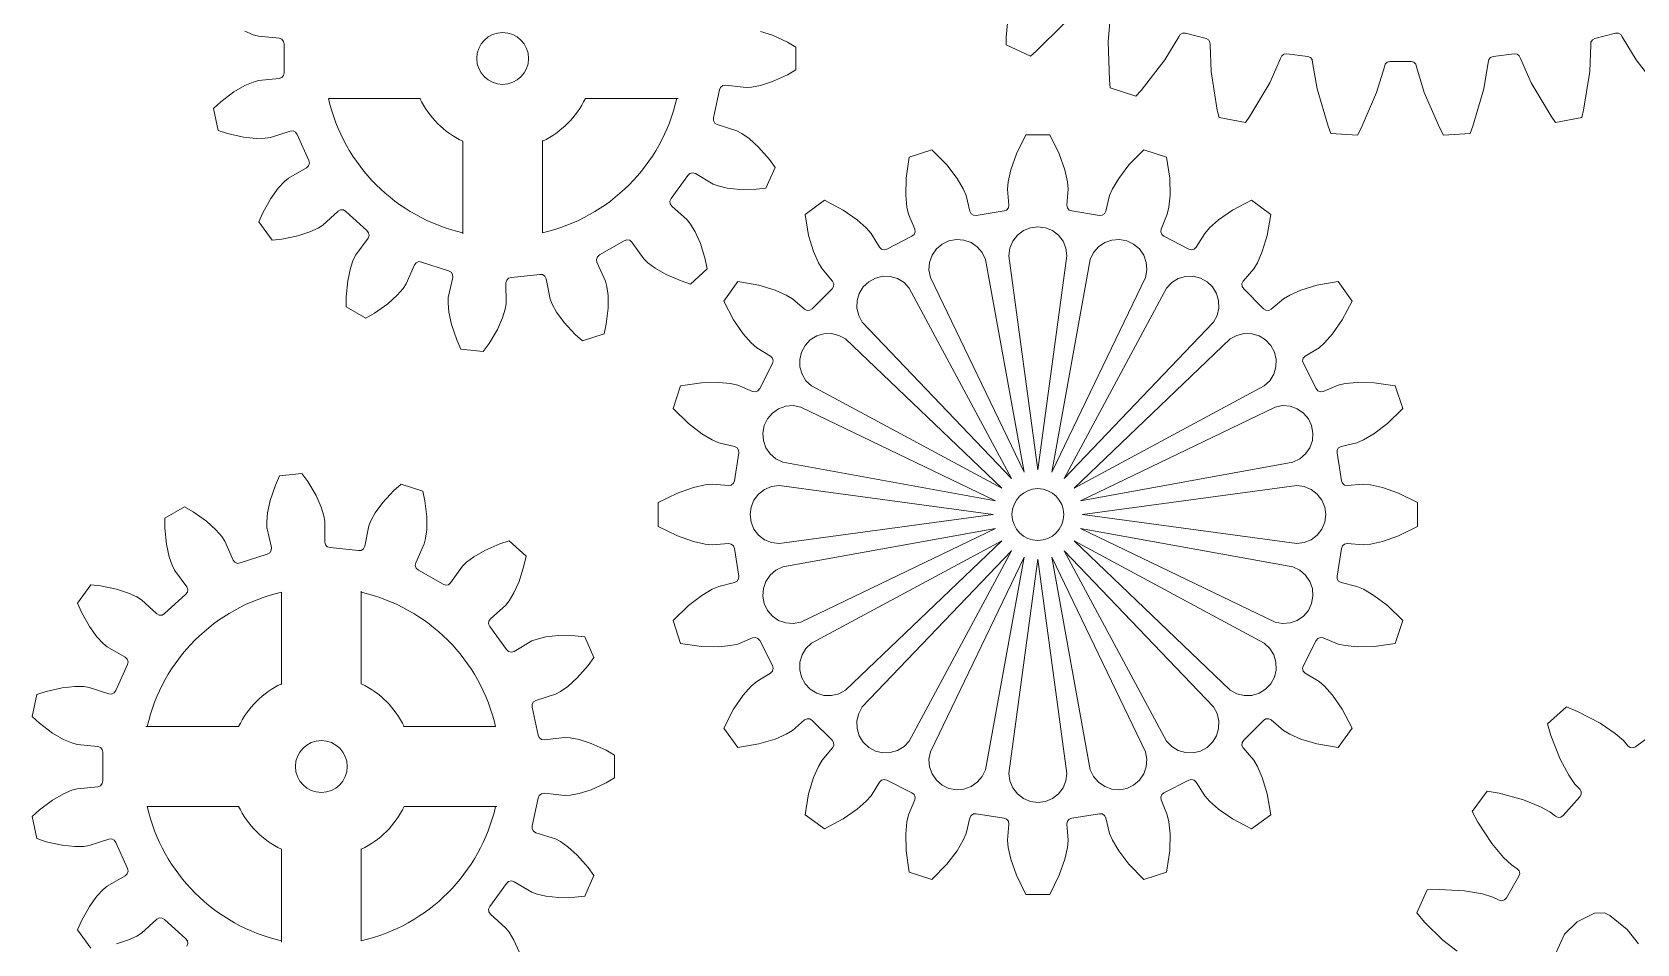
# Model space of a CAD drawing. Header units: millimetres. Extents: x -329 to 723, y 244 to 554.
# Drawn here: x 503.3 to 596.3, y 341.3 to 394.1 of the extents above; entities that cross this region are included whole.
import ezdxf

# ---------------------------------------------------------------- set-up
doc = ezdxf.new("R2010")
doc.units = ezdxf.units.MM

msp = doc.modelspace()

# ---------------------------------------------------------------- linework, layer by layer
at = {"color": 5, "lineweight": 0}
for p, q in [((559.974, 396.047), (559.77, 393.806)), ((565.802, 395.102), (565.67, 393.558)), ((515.67, 394.141), (516.154, 393.936)), ((546.231, 393.907), (545.53, 394.132)), ((561.507, 392.989), (563.104, 394.574)), ((516.154, 393.936), (516.458, 393.849)), ((516.458, 393.849), (517.652, 393.733)), ((517.652, 393.733), (517.805, 393.677)), ((517.805, 393.677), (517.909, 393.552)), ((517.909, 393.552), (517.937, 393.392)), ((517.937, 393.392), (517.937, 391.742)), ((547.09, 393.51), (546.231, 393.907)), ((547.587, 393.223), (547.09, 393.51)), ((547.587, 391.911), (547.587, 393.223)), ((559.77, 393.806), (559.76, 393.351)), ((559.76, 393.351), (561.163, 392.691)), ((565.67, 393.558), (565.748, 391.309)), ((568.959, 392.489), (569.759, 393.816)), ((569.759, 393.816), (569.841, 393.957)), ((569.841, 393.957), (569.983, 394.037)), ((569.983, 394.037), (570.145, 394.036)), ((570.145, 394.036), (571.338, 393.73)), ((571.338, 393.73), (571.481, 393.652)), ((571.481, 393.652), (571.566, 393.514)), ((571.566, 393.514), (571.57, 393.351)), ((571.57, 393.351), (571.632, 391.803)), ((593.567, 391.803), (593.629, 393.351)), ((593.629, 393.351), (593.633, 393.514)), ((593.633, 393.514), (593.718, 393.652)), ((593.718, 393.652), (593.861, 393.73)), ((593.861, 393.73), (595.054, 394.036)), ((595.054, 394.036), (595.217, 394.037)), ((595.217, 394.037), (595.358, 393.957)), ((595.358, 393.957), (595.44, 393.816)), ((595.44, 393.816), (596.24, 392.489)), ((561.163, 392.691), (561.507, 392.989)), ((567.574, 390.716), (568.959, 392.489)), ((575.03, 391.155), (575.657, 392.572)), ((575.657, 392.572), (575.721, 392.721)), ((575.721, 392.721), (575.851, 392.819)), ((575.851, 392.819), (576.013, 392.838)), ((576.013, 392.838), (577.234, 392.684)), ((577.234, 392.684), (577.386, 392.625)), ((577.386, 392.625), (577.488, 392.498)), ((577.488, 392.498), (577.512, 392.337)), ((577.512, 392.337), (577.768, 390.809)), ((581.665, 392.076), (581.709, 392.232)), ((581.709, 392.232), (581.826, 392.346)), ((581.826, 392.346), (581.984, 392.385)), ((581.984, 392.385), (583.215, 392.385)), ((583.215, 392.385), (583.373, 392.346)), ((583.373, 392.346), (583.49, 392.232)), ((583.49, 392.232), (583.535, 392.076)), ((587.432, 390.809), (587.687, 392.337)), ((587.687, 392.337), (587.712, 392.498)), ((587.712, 392.498), (587.814, 392.625)), ((587.814, 392.625), (587.965, 392.684)), ((587.965, 392.684), (589.187, 392.838)), ((589.187, 392.838), (589.348, 392.819)), ((589.348, 392.819), (589.478, 392.721)), ((589.478, 392.721), (589.542, 392.572)), ((589.542, 392.572), (590.17, 391.155)), ((596.24, 392.489), (597.626, 390.716)), ((517.652, 391.401), (516.458, 391.285)), ((517.805, 391.457), (517.652, 391.401)), ((517.909, 391.582), (517.805, 391.457)), ((517.937, 391.742), (517.909, 391.582)), ((546.231, 391.227), (547.09, 391.624)), ((547.09, 391.624), (547.587, 391.911)), ((565.748, 391.309), (565.795, 390.857)), ((571.632, 391.803), (571.992, 389.582)), ((581.22, 390.592), (581.665, 392.076)), ((583.535, 392.076), (583.98, 390.592)), ((593.207, 389.582), (593.567, 391.803)), ((515.032, 390.628), (514.274, 390.061)), ((515.67, 390.993), (515.032, 390.628)), ((516.154, 391.198), (515.67, 390.993)), ((516.458, 391.285), (516.154, 391.198)), ((542.814, 389.127), (543.158, 390.741)), ((543.158, 390.741), (543.218, 390.892)), ((543.218, 390.892), (543.346, 390.993)), ((543.346, 390.993), (543.507, 391.016)), ((543.507, 391.016), (544.699, 390.881)), ((544.699, 390.881), (545.014, 390.903)), ((545.014, 390.903), (545.53, 391.002)), ((545.53, 391.002), (546.231, 391.227)), ((565.795, 390.857), (567.27, 390.378)), ((567.27, 390.378), (567.574, 390.716)), ((573.878, 389.222), (575.03, 391.155)), ((577.768, 390.809), (578.403, 388.65)), ((580.319, 388.53), (581.22, 390.592)), ((583.98, 390.592), (584.881, 388.53)), ((586.796, 388.65), (587.432, 390.809)), ((590.17, 391.155), (591.322, 389.222)), ((514.274, 390.061), (513.847, 389.677)), ((513.847, 389.677), (514.12, 388.393)), ((571.992, 389.582), (572.095, 389.139)), ((593.104, 389.139), (593.207, 389.582)), ((542.808, 388.965), (542.814, 389.127)), ((542.884, 388.821), (542.808, 388.965)), ((543.022, 388.735), (542.884, 388.821)), ((544.166, 388.373), (543.022, 388.735)), ((572.095, 389.139), (573.619, 388.849)), ((573.619, 388.849), (573.878, 389.222)), ((578.403, 388.65), (578.561, 388.224)), ((580.109, 388.127), (580.319, 388.53)), ((584.881, 388.53), (585.091, 388.127)), ((586.638, 388.224), (586.796, 388.65)), ((591.322, 389.222), (591.581, 388.849)), ((591.581, 388.849), (593.104, 389.139)), ((514.12, 388.393), (514.666, 388.216)), ((514.666, 388.216), (515.589, 388.007)), ((515.589, 388.007), (516.321, 387.932)), ((516.321, 387.932), (516.846, 387.943)), ((516.846, 387.943), (517.159, 387.986)), ((517.159, 387.986), (518.297, 388.366)), ((518.297, 388.366), (518.459, 388.377)), ((518.459, 388.377), (518.605, 388.305)), ((518.605, 388.305), (518.696, 388.17)), ((518.696, 388.17), (519.367, 386.663)), ((544.445, 388.224), (544.166, 388.373)), ((544.876, 387.924), (544.445, 388.224)), ((545.424, 387.433), (544.876, 387.924)), ((560.905, 388.145), (560.36, 387.037)), ((562.294, 388.145), (560.905, 388.145)), ((562.84, 387.037), (562.294, 388.145)), ((578.561, 388.224), (580.109, 388.127)), ((585.091, 388.127), (586.638, 388.224)), ((519.367, 386.663), (519.407, 386.505)), ((546.048, 386.721), (545.424, 387.433)), ((546.385, 386.257), (546.048, 386.721)), ((554.144, 386.854), (553.968, 385.632)), ((555.466, 387.284), (554.144, 386.854)), ((556.326, 386.399), (555.466, 387.284)), ((560.36, 387.037), (560.035, 386.111)), ((563.164, 386.111), (562.84, 387.037)), ((567.734, 387.284), (566.873, 386.399)), ((569.055, 386.854), (567.734, 387.284)), ((569.232, 385.632), (569.055, 386.854)), ((519.246, 386.236), (518.202, 385.644)), ((519.362, 386.349), (519.246, 386.236)), ((519.407, 386.505), (519.362, 386.349)), ((540.359, 384.456), (541.329, 385.792)), ((541.329, 385.792), (541.446, 385.905)), ((541.446, 385.905), (541.604, 385.944)), ((541.604, 385.944), (541.76, 385.9)), ((541.76, 385.9), (542.795, 385.292)), ((545.852, 385.058), (546.385, 386.257)), ((556.921, 385.618), (556.326, 386.399)), ((560.035, 386.111), (559.885, 385.427)), ((563.314, 385.427), (563.164, 386.111)), ((566.873, 386.399), (566.278, 385.618)), ((517.601, 385.057), (517.166, 384.463)), ((517.96, 385.441), (517.601, 385.057)), ((518.202, 385.644), (517.96, 385.441)), ((542.795, 385.292), (543.091, 385.184)), ((543.091, 385.184), (543.603, 385.065)), ((543.603, 385.065), (544.335, 384.986)), ((544.335, 384.986), (545.281, 384.998)), ((545.281, 384.998), (545.852, 385.058)), ((553.968, 385.632), (553.945, 384.651)), ((557.276, 385.013), (556.921, 385.618)), ((557.444, 384.628), (557.276, 385.013)), ((559.885, 385.427), (559.844, 385.008)), ((559.844, 385.008), (559.92, 384.078)), ((563.279, 384.078), (563.355, 385.008)), ((563.355, 385.008), (563.314, 385.427)), ((565.924, 385.013), (565.756, 384.628)), ((566.278, 385.618), (565.924, 385.013)), ((569.254, 384.651), (569.232, 385.632)), ((517.166, 384.463), (516.704, 383.637)), ((540.288, 384.311), (540.359, 384.456)), ((540.299, 384.148), (540.288, 384.311)), ((540.389, 384.013), (540.299, 384.148)), ((541.287, 383.217), (540.389, 384.013)), ((549.237, 384.354), (548.113, 383.537)), ((550.329, 383.778), (549.237, 384.354)), ((553.945, 384.651), (554.014, 383.954)), ((554.014, 383.954), (554.105, 383.543)), ((557.659, 383.719), (557.444, 384.628)), ((559.893, 383.917), (559.789, 383.792)), ((559.92, 384.078), (559.893, 383.917)), ((563.307, 383.917), (563.279, 384.078)), ((563.41, 383.792), (563.307, 383.917)), ((565.756, 384.628), (565.54, 383.719)), ((569.095, 383.543), (569.185, 383.954)), ((569.185, 383.954), (569.254, 384.651)), ((573.962, 384.354), (572.87, 383.778)), ((575.087, 383.537), (573.962, 384.354)), ((516.704, 383.637), (516.471, 383.113)), ((516.471, 383.113), (517.242, 382.051)), ((520.184, 382.915), (521.07, 383.725)), ((521.07, 383.725), (521.213, 383.801)), ((521.213, 383.801), (521.376, 383.795)), ((521.376, 383.795), (521.513, 383.709)), ((521.513, 383.709), (522.74, 382.605)), ((541.481, 382.969), (541.287, 383.217)), ((541.753, 382.519), (541.481, 382.969)), ((548.113, 383.537), (548.323, 382.321)), ((551.136, 383.22), (550.329, 383.778)), ((551.66, 382.754), (551.136, 383.22)), ((554.105, 383.543), (554.464, 382.681)), ((557.734, 383.575), (557.659, 383.719)), ((557.872, 383.489), (557.734, 383.575)), ((558.034, 383.482), (557.872, 383.489)), ((559.637, 383.736), (558.034, 383.482)), ((559.789, 383.792), (559.637, 383.736)), ((563.563, 383.736), (563.41, 383.792)), ((565.165, 383.482), (563.563, 383.736)), ((565.328, 383.489), (565.165, 383.482)), ((565.465, 383.575), (565.328, 383.489)), ((565.54, 383.719), (565.465, 383.575)), ((568.735, 382.681), (569.095, 383.543)), ((572.063, 383.22), (571.539, 382.754)), ((572.87, 383.778), (572.063, 383.22)), ((574.877, 382.321), (575.087, 383.537)), ((517.242, 382.051), (517.813, 382.111)), ((517.813, 382.111), (518.741, 382.296)), ((518.741, 382.296), (519.44, 382.525)), ((519.44, 382.525), (519.916, 382.748)), ((519.916, 382.748), (520.184, 382.915)), ((522.803, 382.165), (522.09, 381.199)), ((522.74, 382.605), (522.84, 382.477)), ((522.863, 382.316), (522.803, 382.165)), ((522.84, 382.477), (522.863, 382.316)), ((536.217, 381.188), (537.646, 382.013)), ((537.646, 382.013), (537.798, 382.069)), ((537.798, 382.069), (537.959, 382.041)), ((537.959, 382.041), (538.083, 381.937)), ((542.055, 381.847), (541.753, 382.519)), ((548.323, 382.321), (548.605, 381.381)), ((551.939, 382.44), (551.66, 382.754)), ((552.425, 381.642), (551.939, 382.44)), ((554.301, 382.269), (552.855, 381.532)), ((554.428, 382.37), (554.301, 382.269)), ((554.488, 382.521), (554.428, 382.37)), ((554.464, 382.681), (554.488, 382.521)), ((568.711, 382.521), (568.735, 382.681)), ((568.771, 382.37), (568.711, 382.521)), ((568.899, 382.269), (568.771, 382.37)), ((570.345, 381.532), (568.899, 382.269)), ((571.261, 382.44), (570.775, 381.642)), ((571.539, 382.754), (571.261, 382.44)), ((574.595, 381.381), (574.877, 382.321)), ((522.09, 381.199), (521.952, 380.916)), ((536.036, 380.931), (536.092, 381.084)), ((536.092, 381.084), (536.217, 381.188)), ((538.083, 381.937), (538.781, 380.961)), ((542.335, 380.944), (542.055, 381.847)), ((548.605, 381.381), (548.885, 380.738)), ((552.541, 381.528), (552.425, 381.642)), ((552.698, 381.488), (552.541, 381.528)), ((552.855, 381.532), (552.698, 381.488)), ((570.501, 381.488), (570.345, 381.532)), ((570.659, 381.528), (570.501, 381.488)), ((570.775, 381.642), (570.659, 381.528)), ((574.314, 380.738), (574.595, 381.381)), ((521.779, 380.419), (521.624, 379.7)), ((521.952, 380.916), (521.779, 380.419)), ((525.01, 379.513), (525.49, 380.614)), ((525.49, 380.614), (525.59, 380.741)), ((525.59, 380.741), (525.741, 380.802)), ((525.741, 380.802), (525.902, 380.779)), ((525.902, 380.779), (527.471, 380.269)), ((527.471, 380.269), (527.615, 380.193)), ((527.615, 380.193), (527.702, 380.055)), ((536.064, 380.771), (536.036, 380.931)), ((536.56, 379.679), (536.064, 380.771)), ((538.781, 380.961), (539.008, 380.742)), ((539.008, 380.742), (539.427, 380.425)), ((539.427, 380.425), (540.064, 380.054)), ((541.479, 379.504), (542.454, 380.382)), ((542.454, 380.382), (542.335, 380.944)), ((548.885, 380.738), (549.099, 380.376)), ((549.099, 380.376), (549.707, 379.668)), ((573.492, 379.668), (574.101, 380.376)), ((574.101, 380.376), (574.314, 380.738)), ((521.624, 379.7), (521.538, 378.758)), ((524.49, 378.855), (524.834, 379.252)), ((524.834, 379.252), (525.01, 379.513)), ((527.708, 379.893), (527.449, 378.721)), ((527.702, 380.055), (527.708, 379.893)), ((530.793, 379.569), (530.833, 379.726)), ((530.803, 378.368), (530.793, 379.569)), ((530.833, 379.726), (530.946, 379.843)), ((530.946, 379.843), (531.103, 379.887)), ((531.103, 379.887), (532.744, 380.06)), ((532.744, 380.06), (532.906, 380.049)), ((532.906, 380.049), (533.041, 379.958)), ((533.041, 379.958), (533.113, 379.812)), ((533.113, 379.812), (533.353, 378.636)), ((536.637, 379.372), (536.56, 379.679)), ((536.702, 378.851), (536.637, 379.372)), ((540.064, 380.054), (540.933, 379.681)), ((540.933, 379.681), (541.479, 379.504)), ((544.219, 379.643), (543.402, 378.519)), ((545.435, 379.433), (544.219, 379.643)), ((546.375, 379.151), (545.435, 379.433)), ((549.679, 379.225), (548.531, 378.077)), ((549.769, 379.36), (549.679, 379.225)), ((549.707, 379.668), (549.779, 379.522)), ((549.779, 379.522), (549.769, 379.36)), ((573.42, 379.522), (573.492, 379.668)), ((573.431, 379.36), (573.42, 379.522)), ((573.521, 379.225), (573.431, 379.36)), ((574.668, 378.077), (573.521, 379.225)), ((577.764, 379.433), (576.824, 379.151)), ((578.981, 379.643), (577.764, 379.433)), ((579.798, 378.519), (578.981, 379.643)), ((521.538, 378.758), (521.538, 378.184)), ((523.171, 377.815), (523.944, 378.36)), ((523.944, 378.36), (524.49, 378.855)), ((527.449, 378.721), (527.438, 378.406)), ((527.438, 378.406), (527.483, 377.882)), ((530.748, 378.058), (530.803, 378.368)), ((533.353, 378.636), (533.471, 378.344)), ((533.471, 378.344), (533.725, 377.884)), ((536.704, 378.115), (536.702, 378.851)), ((543.402, 378.519), (543.978, 377.427)), ((547.017, 378.87), (546.375, 379.151)), ((547.38, 378.657), (547.017, 378.87)), ((548.088, 378.049), (547.38, 378.657)), ((575.82, 378.657), (575.111, 378.049)), ((576.182, 378.87), (575.82, 378.657)), ((576.824, 379.151), (576.182, 378.87)), ((579.222, 377.427), (579.798, 378.519)), ((521.538, 378.184), (522.674, 377.528)), ((522.674, 377.528), (523.171, 377.815)), ((527.483, 377.882), (527.634, 377.162)), ((530.298, 376.882), (530.595, 377.555)), ((530.595, 377.555), (530.748, 378.058)), ((533.725, 377.884), (534.156, 377.287)), ((536.592, 377.175), (536.704, 378.115)), ((543.978, 377.427), (544.536, 376.62)), ((548.234, 377.977), (548.088, 378.049)), ((548.396, 377.987), (548.234, 377.977)), ((548.531, 378.077), (548.396, 377.987)), ((574.803, 377.987), (574.668, 378.077)), ((574.966, 377.977), (574.803, 377.987)), ((575.111, 378.049), (574.966, 377.977)), ((578.663, 376.62), (579.222, 377.427)), ((527.634, 377.162), (527.938, 376.266)), ((529.814, 376.069), (530.298, 376.882)), ((534.156, 377.287), (534.799, 376.592)), ((534.799, 376.592), (535.225, 376.208)), ((535.225, 376.208), (536.473, 376.614)), ((536.473, 376.614), (536.592, 377.175)), ((544.536, 376.62), (545.002, 376.096)), ((578.198, 376.096), (578.663, 376.62)), ((527.938, 376.266), (528.171, 375.741)), ((528.171, 375.741), (529.477, 375.604)), ((529.477, 375.604), (529.814, 376.069)), ((545.002, 376.096), (545.316, 375.817)), ((545.316, 375.817), (546.114, 375.331)), ((577.086, 375.331), (577.883, 375.817)), ((577.883, 375.817), (578.198, 376.096)), ((546.224, 374.901), (545.487, 373.455)), ((546.114, 375.331), (546.227, 375.215)), ((546.268, 375.058), (546.224, 374.901)), ((546.227, 375.215), (546.268, 375.058)), ((576.932, 375.058), (576.972, 375.215)), ((576.976, 374.901), (576.932, 375.058)), ((576.972, 375.215), (577.086, 375.331)), ((577.712, 373.455), (576.976, 374.901)), ((542.124, 373.788), (540.902, 373.612)), ((543.105, 373.811), (542.124, 373.788)), ((543.802, 373.742), (543.105, 373.811)), ((544.213, 373.651), (543.802, 373.742)), ((545.074, 373.292), (544.213, 373.651)), ((578.987, 373.651), (578.125, 373.292)), ((579.397, 373.742), (578.987, 373.651)), ((580.095, 373.811), (579.397, 373.742)), ((581.076, 373.788), (580.095, 373.811)), ((582.298, 373.612), (581.076, 373.788)), ((540.902, 373.612), (540.472, 372.29)), ((545.235, 373.268), (545.074, 373.292)), ((545.386, 373.328), (545.235, 373.268)), ((545.487, 373.455), (545.386, 373.328)), ((577.813, 373.328), (577.712, 373.455)), ((577.964, 373.268), (577.813, 373.328)), ((578.125, 373.292), (577.964, 373.268)), ((582.727, 372.29), (582.298, 373.612)), ((540.472, 372.29), (541.357, 371.43)), ((581.842, 371.43), (582.727, 372.29)), ((541.357, 371.43), (542.138, 370.835)), ((581.062, 370.835), (581.842, 371.43)), ((542.138, 370.835), (542.742, 370.48)), ((542.742, 370.48), (543.128, 370.312)), ((543.128, 370.312), (544.036, 370.097)), ((544.036, 370.097), (544.18, 370.021)), ((544.18, 370.021), (544.267, 369.884)), ((578.932, 369.884), (579.019, 370.021)), ((579.019, 370.021), (579.163, 370.097)), ((579.163, 370.097), (580.072, 370.312)), ((580.072, 370.312), (580.457, 370.48)), ((580.457, 370.48), (581.062, 370.835)), ((544.274, 369.722), (544.02, 368.119)), ((544.267, 369.884), (544.274, 369.722)), ((578.925, 369.722), (578.932, 369.884)), ((579.179, 368.119), (578.925, 369.722)), ((517.671, 368.393), (517.438, 367.868)), ((518.977, 368.53), (517.671, 368.393)), ((519.314, 368.066), (518.977, 368.53)), ((519.798, 367.253), (519.314, 368.066)), ((544.02, 368.119), (543.964, 367.967)), ((579.236, 367.967), (579.179, 368.119)), ((517.438, 367.868), (517.134, 366.973)), ((520.095, 366.579), (519.798, 367.253)), ((524.299, 367.542), (523.656, 366.847)), ((524.725, 367.926), (524.299, 367.542)), ((525.973, 367.52), (524.725, 367.926)), ((526.092, 366.959), (525.973, 367.52)), ((540.719, 367.396), (539.611, 366.851)), ((541.645, 367.721), (540.719, 367.396)), ((542.329, 367.871), (541.645, 367.721)), ((542.748, 367.911), (542.329, 367.871)), ((543.678, 367.836), (542.748, 367.911)), ((543.838, 367.863), (543.678, 367.836)), ((543.964, 367.967), (543.838, 367.863)), ((579.361, 367.863), (579.236, 367.967)), ((579.521, 367.836), (579.361, 367.863)), ((580.452, 367.911), (579.521, 367.836)), ((580.87, 367.871), (580.452, 367.911)), ((581.555, 367.721), (580.87, 367.871)), ((582.481, 367.396), (581.555, 367.721)), ((583.589, 366.851), (582.481, 367.396)), ((512.174, 366.607), (511.038, 365.95)), ((512.671, 366.32), (512.174, 366.607)), ((513.444, 365.774), (512.671, 366.32)), ((516.983, 366.252), (516.938, 365.729)), ((517.134, 366.973), (516.983, 366.252)), ((520.248, 366.076), (520.095, 366.579)), ((523.225, 366.25), (522.971, 365.79)), ((523.656, 366.847), (523.225, 366.25)), ((526.204, 366.019), (526.092, 366.959)), ((539.611, 366.851), (539.611, 365.461)), ((583.589, 365.461), (583.589, 366.851)), ((511.038, 365.95), (511.038, 365.377)), ((511.038, 365.377), (511.124, 364.434)), ((513.99, 365.28), (513.444, 365.774)), ((514.334, 364.882), (513.99, 365.28)), ((516.938, 365.729), (516.949, 365.413)), ((516.949, 365.413), (517.208, 364.241)), ((520.303, 365.766), (520.248, 366.076)), ((520.293, 364.566), (520.303, 365.766)), ((522.853, 365.498), (522.613, 364.322)), ((522.971, 365.79), (522.853, 365.498)), ((526.137, 364.762), (526.202, 365.283)), ((526.202, 365.283), (526.204, 366.019)), ((539.611, 365.461), (540.719, 364.916)), ((582.481, 364.916), (583.589, 365.461)), ((511.124, 364.434), (511.279, 363.715)), ((514.51, 364.621), (514.334, 364.882)), ((514.99, 363.521), (514.51, 364.621)), ((520.333, 364.408), (520.293, 364.566)), ((520.446, 364.291), (520.333, 364.408)), ((525.564, 363.363), (526.06, 364.456)), ((526.06, 364.456), (526.137, 364.762)), ((530.433, 364.453), (529.564, 364.08)), ((530.979, 364.63), (530.433, 364.453)), ((531.954, 363.752), (530.979, 364.63)), ((540.719, 364.916), (541.645, 364.592)), ((541.645, 364.592), (542.329, 364.441)), ((542.329, 364.441), (542.748, 364.401)), ((542.748, 364.401), (543.678, 364.477)), ((543.678, 364.477), (543.838, 364.449)), ((543.838, 364.449), (543.964, 364.346)), ((543.964, 364.346), (544.02, 364.193)), ((579.179, 364.193), (579.236, 364.346)), ((579.236, 364.346), (579.361, 364.449)), ((579.361, 364.449), (579.521, 364.477)), ((579.521, 364.477), (580.452, 364.401)), ((580.452, 364.401), (580.87, 364.441)), ((580.87, 364.441), (581.555, 364.592)), ((581.555, 364.592), (582.481, 364.916)), ((511.279, 363.715), (511.452, 363.218)), ((515.09, 363.393), (514.99, 363.521)), ((516.971, 363.865), (515.402, 363.355)), ((517.115, 363.941), (516.971, 363.865)), ((517.202, 364.079), (517.115, 363.941)), ((517.208, 364.241), (517.202, 364.079)), ((520.603, 364.247), (520.446, 364.291)), ((522.244, 364.075), (520.603, 364.247)), ((522.406, 364.085), (522.244, 364.075)), ((522.541, 364.176), (522.406, 364.085)), ((522.613, 364.322), (522.541, 364.176)), ((528.927, 363.71), (528.508, 363.392)), ((529.564, 364.08), (528.927, 363.71)), ((531.835, 363.191), (531.954, 363.752)), ((544.02, 364.193), (544.274, 362.591)), ((578.925, 362.591), (579.179, 364.193)), ((511.452, 363.218), (511.59, 362.935)), ((511.59, 362.935), (512.303, 361.969)), ((515.241, 363.332), (515.09, 363.393)), ((515.402, 363.355), (515.241, 363.332)), ((525.536, 363.203), (525.564, 363.363)), ((525.592, 363.05), (525.536, 363.203)), ((525.717, 362.946), (525.592, 363.05)), ((527.146, 362.121), (525.717, 362.946)), ((528.281, 363.174), (527.583, 362.197)), ((528.508, 363.392), (528.281, 363.174)), ((531.555, 362.287), (531.835, 363.191)), ((544.274, 362.591), (544.267, 362.428)), ((578.932, 362.428), (578.925, 362.591)), ((506.742, 362.083), (505.971, 361.021)), ((507.313, 362.023), (506.742, 362.083)), ((508.241, 361.839), (507.313, 362.023)), ((508.94, 361.609), (508.241, 361.839)), ((509.416, 361.386), (508.94, 361.609)), ((512.34, 361.658), (512.24, 361.53)), ((512.303, 361.969), (512.363, 361.818)), ((512.363, 361.818), (512.34, 361.658)), ((527.298, 362.065), (527.146, 362.121)), ((527.459, 362.093), (527.298, 362.065)), ((527.583, 362.197), (527.459, 362.093)), ((530.981, 361.166), (531.253, 361.616)), ((531.253, 361.616), (531.555, 362.287)), ((542.742, 361.832), (542.138, 361.478)), ((543.128, 362), (542.742, 361.832)), ((544.036, 362.215), (543.128, 362)), ((544.18, 362.291), (544.036, 362.215)), ((544.267, 362.428), (544.18, 362.291)), ((579.019, 362.291), (578.932, 362.428)), ((579.163, 362.215), (579.019, 362.291)), ((580.072, 362), (579.163, 362.215)), ((580.457, 361.832), (580.072, 362)), ((581.062, 361.478), (580.457, 361.832)), ((505.971, 361.021), (506.204, 360.497)), ((509.684, 361.219), (509.416, 361.386)), ((510.57, 360.409), (509.684, 361.219)), ((512.24, 361.53), (511.013, 360.425)), ((529.889, 360.121), (530.787, 360.917)), ((530.787, 360.917), (530.981, 361.166)), ((541.357, 360.883), (540.472, 360.022)), ((542.138, 361.478), (541.357, 360.883)), ((581.842, 360.883), (581.062, 361.478)), ((582.727, 360.022), (581.842, 360.883)), ((506.204, 360.497), (506.666, 359.671)), ((510.713, 360.333), (510.57, 360.409)), ((510.876, 360.339), (510.713, 360.333)), ((511.013, 360.425), (510.876, 360.339)), ((529.788, 359.824), (529.799, 359.986)), ((529.859, 359.678), (529.788, 359.824)), ((529.799, 359.986), (529.889, 360.121)), ((540.472, 360.022), (540.902, 358.7)), ((582.298, 358.7), (582.727, 360.022)), ((506.666, 359.671), (507.101, 359.077)), ((507.101, 359.077), (507.46, 358.693)), ((529.859, 359.678), (530.829, 358.343)), ((532.295, 358.842), (531.26, 358.234)), ((532.591, 358.95), (532.295, 358.842)), ((533.103, 359.069), (532.591, 358.95)), ((533.835, 359.149), (533.103, 359.069)), ((534.781, 359.136), (533.835, 359.149)), ((535.352, 359.076), (534.781, 359.136)), ((535.885, 357.877), (535.352, 359.076)), ((544.213, 358.661), (545.074, 359.021)), ((545.074, 359.021), (545.235, 359.044)), ((545.235, 359.044), (545.386, 358.984)), ((545.386, 358.984), (545.487, 358.857)), ((545.487, 358.857), (546.224, 357.411)), ((576.976, 357.411), (577.712, 358.857)), ((577.712, 358.857), (577.813, 358.984)), ((577.813, 358.984), (577.964, 359.044)), ((577.964, 359.044), (578.125, 359.021)), ((578.125, 359.021), (578.987, 358.661)), ((507.46, 358.693), (507.702, 358.491)), ((507.702, 358.491), (508.746, 357.899)), ((508.746, 357.899), (508.862, 357.785)), ((530.946, 358.23), (530.829, 358.343)), ((531.104, 358.19), (530.946, 358.23)), ((531.26, 358.234), (531.104, 358.19)), ((535.548, 357.413), (535.885, 357.877)), ((540.902, 358.7), (542.124, 358.524)), ((542.124, 358.524), (543.105, 358.502)), ((543.105, 358.502), (543.802, 358.57)), ((543.802, 358.57), (544.213, 358.661)), ((578.987, 358.661), (579.397, 358.57)), ((579.397, 358.57), (580.095, 358.502)), ((580.095, 358.502), (581.076, 358.524)), ((581.076, 358.524), (582.298, 358.7)), ((508.867, 357.471), (508.196, 355.964)), ((508.862, 357.785), (508.907, 357.629)), ((508.907, 357.629), (508.867, 357.471)), ((534.924, 356.701), (535.548, 357.413)), ((546.114, 356.981), (545.316, 356.495)), ((546.227, 357.097), (546.114, 356.981)), ((546.224, 357.411), (546.268, 357.255)), ((546.268, 357.255), (546.227, 357.097)), ((576.932, 357.255), (576.976, 357.411)), ((576.972, 357.097), (576.932, 357.255)), ((577.086, 356.981), (576.972, 357.097)), ((577.883, 356.495), (577.086, 356.981)), ((505.089, 356.127), (504.166, 355.918)), ((505.821, 356.202), (505.089, 356.127)), ((506.346, 356.192), (505.821, 356.202)), ((506.659, 356.148), (506.346, 356.192)), ((507.797, 355.768), (506.659, 356.148)), ((533.945, 355.91), (534.376, 356.21)), ((534.376, 356.21), (534.924, 356.701)), ((545.002, 356.216), (544.536, 355.692)), ((545.316, 356.495), (545.002, 356.216)), ((578.198, 356.216), (577.883, 356.495)), ((578.663, 355.692), (578.198, 356.216)), ((503.62, 355.741), (503.347, 354.457)), ((504.166, 355.918), (503.62, 355.741)), ((507.959, 355.757), (507.797, 355.768)), ((508.105, 355.829), (507.959, 355.757)), ((508.196, 355.964), (508.105, 355.829)), ((532.308, 355.169), (532.384, 355.313)), ((532.314, 355.007), (532.308, 355.169)), ((532.384, 355.313), (532.522, 355.4)), ((532.522, 355.4), (533.666, 355.762)), ((533.666, 355.762), (533.945, 355.91)), ((544.536, 355.692), (543.978, 354.886)), ((579.222, 354.886), (578.663, 355.692)), ((503.347, 354.457), (503.774, 354.073)), ((532.314, 355.007), (532.658, 353.393)), ((543.978, 354.886), (543.402, 353.793)), ((547.38, 353.655), (548.088, 354.263)), ((548.088, 354.263), (548.234, 354.336)), ((548.234, 354.336), (548.396, 354.325)), ((548.396, 354.325), (548.531, 354.235)), ((548.531, 354.235), (549.679, 353.088)), ((573.521, 353.088), (574.668, 354.235)), ((574.668, 354.235), (574.803, 354.325)), ((574.803, 354.325), (574.966, 354.336)), ((574.966, 354.336), (575.111, 354.263)), ((575.111, 354.263), (575.82, 353.655)), ((579.798, 353.793), (579.222, 354.886)), ((592.212, 355.017), (591.116, 354.031)), ((592.859, 354.75), (592.212, 355.017)), ((594.168, 354.078), (592.859, 354.75)), ((503.774, 354.073), (504.532, 353.507)), ((504.532, 353.507), (505.17, 353.141)), ((532.718, 353.242), (532.658, 353.393)), ((532.846, 353.142), (532.718, 353.242)), ((534.199, 353.253), (533.007, 353.119)), ((534.514, 353.231), (534.199, 353.253)), ((535.03, 353.132), (534.514, 353.231)), ((543.402, 353.793), (544.219, 352.669)), ((546.375, 353.161), (547.017, 353.442)), ((547.017, 353.442), (547.38, 353.655)), ((575.82, 353.655), (576.182, 353.442)), ((576.182, 353.442), (576.824, 353.161)), ((578.981, 352.669), (579.798, 353.793)), ((591.116, 354.031), (591.314, 353.359)), ((591.314, 353.359), (591.846, 351.987)), ((595.039, 353.488), (594.168, 354.078)), ((595.515, 353.074), (595.039, 353.488)), ((597.386, 353.567), (596.217, 352.717)), ((505.17, 353.141), (505.654, 352.936)), ((505.654, 352.936), (505.958, 352.849)), ((505.958, 352.849), (507.152, 352.733)), ((507.152, 352.733), (507.305, 352.677)), ((507.305, 352.677), (507.409, 352.552)), ((507.409, 352.552), (507.437, 352.392)), ((507.437, 352.392), (507.437, 350.742)), ((533.007, 353.119), (532.846, 353.142)), ((535.731, 352.907), (535.03, 353.132)), ((536.59, 352.51), (535.731, 352.907)), ((537.087, 352.223), (536.59, 352.51)), ((544.219, 352.669), (545.435, 352.879)), ((545.435, 352.879), (546.375, 353.161)), ((549.707, 352.645), (549.099, 351.936)), ((549.679, 353.088), (549.769, 352.952)), ((549.779, 352.79), (549.707, 352.645)), ((549.769, 352.952), (549.779, 352.79)), ((573.42, 352.79), (573.431, 352.952)), ((573.492, 352.645), (573.42, 352.79)), ((573.431, 352.952), (573.521, 353.088)), ((574.101, 351.936), (573.492, 352.645)), ((576.824, 353.161), (577.764, 352.879)), ((577.764, 352.879), (578.981, 352.669)), ((595.776, 352.77), (595.515, 353.074)), ((595.906, 352.673), (595.776, 352.77)), ((596.067, 352.653), (595.906, 352.673)), ((596.217, 352.717), (596.067, 352.653)), ((537.087, 350.911), (537.087, 352.223)), ((548.885, 351.574), (548.605, 350.932)), ((549.099, 351.936), (548.885, 351.574)), ((574.314, 351.574), (574.101, 351.936)), ((574.595, 350.932), (574.314, 351.574)), ((591.846, 351.987), (592.342, 351.06)), ((507.305, 350.457), (507.152, 350.401)), ((507.409, 350.582), (507.305, 350.457)), ((507.437, 350.742), (507.409, 350.582)), ((535.731, 350.227), (536.59, 350.624)), ((536.59, 350.624), (537.087, 350.911)), ((548.605, 350.932), (548.323, 349.992)), ((551.939, 349.873), (552.425, 350.67)), ((552.425, 350.67), (552.541, 350.784)), ((552.541, 350.784), (552.698, 350.824)), ((552.698, 350.824), (552.855, 350.78)), ((552.855, 350.78), (554.301, 350.044)), ((568.899, 350.044), (570.345, 350.78)), ((570.345, 350.78), (570.501, 350.824)), ((570.501, 350.824), (570.659, 350.784)), ((570.659, 350.784), (570.775, 350.67)), ((570.775, 350.67), (571.261, 349.873)), ((574.877, 349.992), (574.595, 350.932)), ((592.342, 351.06), (592.703, 350.543)), ((592.703, 350.543), (592.978, 350.252)), ((504.532, 349.628), (503.774, 349.061)), ((505.17, 349.993), (504.532, 349.628)), ((505.654, 350.198), (505.17, 349.993)), ((505.958, 350.285), (505.654, 350.198)), ((507.152, 350.401), (505.958, 350.285)), ((532.314, 348.127), (532.658, 349.741)), ((532.658, 349.741), (532.718, 349.892)), ((532.718, 349.892), (532.846, 349.993)), ((532.846, 349.993), (533.007, 350.016)), ((533.007, 350.016), (534.199, 349.881)), ((534.199, 349.881), (534.514, 349.903)), ((534.514, 349.903), (535.03, 350.002)), ((535.03, 350.002), (535.731, 350.227)), ((548.323, 349.992), (548.113, 348.775)), ((551.136, 349.092), (551.66, 349.558)), ((551.66, 349.558), (551.939, 349.873)), ((554.464, 349.631), (554.105, 348.769)), ((554.301, 350.044), (554.428, 349.943)), ((554.428, 349.943), (554.488, 349.792)), ((554.488, 349.792), (554.464, 349.631)), ((568.711, 349.792), (568.771, 349.943)), ((568.735, 349.631), (568.711, 349.792)), ((569.095, 348.769), (568.735, 349.631)), ((568.771, 349.943), (568.899, 350.044)), ((571.261, 349.873), (571.539, 349.558)), ((571.539, 349.558), (572.063, 349.092)), ((575.087, 348.775), (574.877, 349.992)), ((587.622, 350.15), (586.755, 348.957)), ((588.311, 350.024), (587.622, 350.15)), ((589.731, 349.638), (588.311, 350.024)), ((590.705, 349.242), (589.731, 349.638)), ((592.985, 349.807), (592.018, 348.733)), ((592.978, 350.252), (593.062, 350.112)), ((593.064, 349.949), (592.985, 349.807)), ((593.062, 350.112), (593.064, 349.949)), ((503.774, 349.061), (503.347, 348.677)), ((503.347, 348.677), (503.62, 347.393)), ((548.113, 348.775), (549.237, 347.958)), ((550.329, 348.534), (551.136, 349.092)), ((554.105, 348.769), (554.014, 348.359)), ((557.444, 347.684), (557.659, 348.593)), ((557.659, 348.593), (557.734, 348.737)), ((557.734, 348.737), (557.872, 348.824)), ((557.872, 348.824), (558.034, 348.83)), ((558.034, 348.83), (559.637, 348.577)), ((559.637, 348.577), (559.789, 348.52)), ((563.41, 348.52), (563.563, 348.577)), ((563.563, 348.577), (565.165, 348.83)), ((565.165, 348.83), (565.328, 348.824)), ((565.328, 348.824), (565.465, 348.737)), ((565.465, 348.737), (565.54, 348.593)), ((565.54, 348.593), (565.756, 347.684)), ((569.185, 348.359), (569.095, 348.769)), ((572.063, 349.092), (572.87, 348.534)), ((573.962, 347.958), (575.087, 348.775)), ((586.755, 348.957), (587.089, 348.342)), ((591.257, 348.937), (590.705, 349.242)), ((591.575, 348.693), (591.257, 348.937)), ((591.723, 348.625), (591.575, 348.693)), ((591.885, 348.639), (591.723, 348.625)), ((592.018, 348.733), (591.885, 348.639)), ((532.308, 347.965), (532.314, 348.127)), ((532.384, 347.821), (532.308, 347.965)), ((532.522, 347.735), (532.384, 347.821)), ((533.666, 347.373), (532.522, 347.735)), ((549.237, 347.958), (550.329, 348.534)), ((554.014, 348.359), (553.945, 347.661)), ((553.945, 347.661), (553.968, 346.68)), ((557.276, 347.299), (557.444, 347.684)), ((559.789, 348.52), (559.893, 348.395)), ((559.92, 348.235), (559.844, 347.304)), ((559.893, 348.395), (559.92, 348.235)), ((563.279, 348.235), (563.307, 348.395)), ((563.355, 347.304), (563.279, 348.235)), ((563.307, 348.395), (563.41, 348.52)), ((565.756, 347.684), (565.924, 347.299)), ((569.254, 347.661), (569.185, 348.359)), ((569.232, 346.68), (569.254, 347.661)), ((572.87, 348.534), (573.962, 347.958)), ((587.089, 348.342), (587.894, 347.11)), ((503.62, 347.393), (504.166, 347.216)), ((504.166, 347.216), (505.089, 347.007)), ((505.089, 347.007), (505.821, 346.932)), ((505.821, 346.932), (506.346, 346.943)), ((506.346, 346.943), (506.659, 346.986)), ((506.659, 346.986), (507.797, 347.366)), ((507.797, 347.366), (507.959, 347.377)), ((507.959, 347.377), (508.105, 347.305)), ((508.105, 347.305), (508.196, 347.17)), ((508.196, 347.17), (508.867, 345.663)), ((533.945, 347.224), (533.666, 347.373)), ((534.376, 346.924), (533.945, 347.224)), ((534.924, 346.433), (534.376, 346.924)), ((556.326, 345.914), (556.921, 346.694)), ((556.921, 346.694), (557.276, 347.299)), ((559.844, 347.304), (559.885, 346.886)), ((559.885, 346.886), (560.035, 346.201)), ((563.164, 346.201), (563.314, 346.886)), ((563.314, 346.886), (563.355, 347.304)), ((565.924, 347.299), (566.278, 346.694)), ((566.278, 346.694), (566.873, 345.914)), ((587.894, 347.11), (588.572, 346.306)), ((535.548, 345.721), (534.924, 346.433)), ((553.968, 346.68), (554.144, 345.458)), ((555.466, 345.029), (556.326, 345.914)), ((560.035, 346.201), (560.36, 345.275)), ((562.84, 345.275), (563.164, 346.201)), ((566.873, 345.914), (567.734, 345.029)), ((569.055, 345.458), (569.232, 346.68)), ((588.572, 346.306), (589.033, 345.876)), ((589.033, 345.876), (589.363, 345.648)), ((508.746, 345.236), (507.702, 344.644)), ((508.862, 345.349), (508.746, 345.236)), ((508.907, 345.505), (508.862, 345.349)), ((508.867, 345.663), (508.907, 345.505)), ((530.829, 344.792), (530.946, 344.905)), ((530.946, 344.905), (531.104, 344.944)), ((531.104, 344.944), (531.26, 344.9)), ((531.26, 344.9), (532.295, 344.292)), ((535.352, 344.058), (535.885, 345.257)), ((535.885, 345.257), (535.548, 345.721)), ((554.144, 345.458), (555.466, 345.029)), ((560.36, 345.275), (560.905, 344.167)), ((562.294, 344.167), (562.84, 345.275)), ((567.734, 345.029), (569.055, 345.458)), ((589.462, 345.215), (588.739, 343.963)), ((589.363, 345.648), (589.473, 345.529)), ((589.51, 345.37), (589.462, 345.215)), ((589.473, 345.529), (589.51, 345.37)), ((507.101, 344.057), (506.666, 343.463)), ((507.46, 344.441), (507.101, 344.057)), ((507.702, 344.644), (507.46, 344.441)), ((529.859, 343.456), (530.829, 344.792)), ((532.295, 344.292), (532.591, 344.184)), ((532.591, 344.184), (533.103, 344.065)), ((533.103, 344.065), (533.835, 343.986)), ((533.835, 343.986), (534.781, 343.998)), ((534.781, 343.998), (535.352, 344.058)), ((560.905, 344.167), (562.294, 344.167)), ((584.145, 344.435), (583.545, 343.088)), ((584.845, 344.455), (584.145, 344.435)), ((586.314, 344.373), (584.845, 344.455)), ((587.349, 344.188), (586.314, 344.373)), ((587.952, 344.004), (587.349, 344.188)), ((588.314, 343.832), (587.952, 344.004)), ((588.739, 343.963), (588.628, 343.844)), ((506.666, 343.463), (506.204, 342.637)), ((529.788, 343.311), (529.859, 343.456)), ((529.799, 343.148), (529.788, 343.311)), ((529.889, 343.013), (529.799, 343.148)), ((530.787, 342.217), (529.889, 343.013)), ((583.545, 343.088), (583.999, 342.555)), ((588.473, 343.796), (588.314, 343.832)), ((588.628, 343.844), (588.473, 343.796)), ((506.204, 342.637), (505.971, 342.113)), ((505.971, 342.113), (506.742, 341.051)), ((509.684, 341.915), (510.57, 342.725)), ((510.57, 342.725), (510.713, 342.801)), ((510.713, 342.801), (510.876, 342.795)), ((510.876, 342.795), (511.013, 342.709)), ((511.013, 342.709), (512.24, 341.605)), ((530.981, 341.969), (530.787, 342.217)), ((583.999, 342.555), (585.043, 341.518)), ((508.241, 341.296), (508.94, 341.525)), ((508.94, 341.525), (509.416, 341.748)), ((509.416, 341.748), (509.684, 341.915)), ((512.24, 341.605), (512.34, 341.477)), ((512.363, 341.316), (512.303, 341.165)), ((512.34, 341.477), (512.363, 341.316)), ((531.253, 341.519), (530.981, 341.969)), ((531.555, 340.847), (531.253, 341.519)), ((585.043, 341.518), (585.873, 340.873))]:
    msp.add_line(p, q, dxfattribs=at)
at = {"color": 1, "lineweight": 0}
for p, q in [((520.51, 390.254), (525.842, 390.254)), ((540.763, 390.254), (535.394, 390.254)), ((528.287, 387.773), (528.287, 382.403)), ((532.913, 387.81), (532.913, 382.478)), ((556.053, 381.82), (556.449, 382.009)), ((556.449, 382.009), (556.88, 382.089)), ((556.88, 382.089), (557.317, 382.054)), ((557.317, 382.054), (557.73, 381.908)), ((560.145, 381.985), (560.412, 382.333)), ((560.412, 382.333), (560.76, 382.6)), ((560.76, 382.6), (561.165, 382.767)), ((561.165, 382.767), (561.6, 382.825)), ((561.6, 382.825), (562.034, 382.767)), ((562.034, 382.767), (562.439, 382.6)), ((562.439, 382.6), (562.787, 382.333)), ((562.787, 382.333), (563.054, 381.985)), ((565.469, 381.908), (565.882, 382.054)), ((565.882, 382.054), (566.319, 382.089)), ((566.319, 382.089), (566.751, 382.009)), ((566.751, 382.009), (567.146, 381.82)), ((555.325, 380.761), (555.471, 381.174)), ((555.471, 381.174), (555.72, 381.535)), ((555.72, 381.535), (556.053, 381.82)), ((557.73, 381.908), (558.092, 381.66)), ((558.092, 381.66), (558.376, 381.326)), ((558.376, 381.326), (558.565, 380.931)), ((559.92, 381.145), (559.977, 381.58)), ((559.92, 381.145), (561.6, 368.745)), ((559.977, 381.58), (560.145, 381.985)), ((561.6, 368.745), (563.279, 381.145)), ((563.054, 381.985), (563.222, 381.58)), ((563.222, 381.58), (563.279, 381.145)), ((564.634, 380.931), (564.823, 381.326)), ((564.823, 381.326), (565.108, 381.66)), ((565.108, 381.66), (565.469, 381.908)), ((567.146, 381.82), (567.48, 381.535)), ((567.48, 381.535), (567.728, 381.174)), ((567.728, 381.174), (567.874, 380.761)), ((555.291, 380.324), (555.325, 380.761)), ((555.371, 379.893), (555.291, 380.324)), ((560.8, 368.618), (558.565, 380.931)), ((564.634, 380.931), (562.4, 368.618)), ((567.909, 380.324), (567.829, 379.893)), ((567.874, 380.761), (567.909, 380.324)), ((551.255, 378.966), (551.484, 379.339)), ((551.484, 379.339), (551.802, 379.641)), ((551.802, 379.641), (552.187, 379.851)), ((552.187, 379.851), (552.614, 379.953)), ((552.614, 379.953), (553.052, 379.941)), ((553.052, 379.941), (553.473, 379.817)), ((553.473, 379.817), (553.846, 379.588)), ((553.846, 379.588), (554.148, 379.27)), ((560.078, 368.251), (554.148, 379.27)), ((555.371, 379.893), (560.8, 368.618)), ((562.4, 368.618), (567.829, 379.893)), ((569.051, 379.27), (563.122, 368.251)), ((569.051, 379.27), (569.353, 379.588)), ((569.353, 379.588), (569.727, 379.817)), ((569.727, 379.817), (570.147, 379.941)), ((570.147, 379.941), (570.586, 379.953)), ((570.586, 379.953), (571.012, 379.851)), ((571.012, 379.851), (571.397, 379.641)), ((571.397, 379.641), (571.715, 379.339)), ((571.715, 379.339), (571.944, 378.966)), ((551.119, 378.107), (551.131, 378.545)), ((551.131, 378.545), (551.255, 378.966)), ((571.944, 378.966), (572.069, 378.545)), ((572.069, 378.545), (572.08, 378.107)), ((551.221, 377.681), (551.119, 378.107)), ((551.431, 377.295), (551.221, 377.681)), ((571.978, 377.681), (571.769, 377.295)), ((572.08, 378.107), (571.978, 377.681)), ((548.416, 376.272), (548.79, 376.501)), ((548.79, 376.501), (549.211, 376.625)), ((549.211, 376.625), (549.649, 376.637)), ((549.649, 376.637), (550.075, 376.534)), ((550.075, 376.534), (550.461, 376.325)), ((551.431, 377.295), (560.078, 368.251)), ((563.122, 368.251), (571.769, 377.295)), ((572.739, 376.325), (573.124, 376.534)), ((573.124, 376.534), (573.551, 376.637)), ((573.551, 376.637), (573.989, 376.625)), ((573.989, 376.625), (574.409, 376.501)), ((574.409, 376.501), (574.783, 376.272)), ((547.803, 375.142), (547.905, 375.568)), ((547.905, 375.568), (548.115, 375.954)), ((548.115, 375.954), (548.416, 376.272)), ((559.505, 367.678), (550.461, 376.325)), ((572.739, 376.325), (563.694, 367.678)), ((574.783, 376.272), (575.085, 375.954)), ((575.085, 375.954), (575.294, 375.568)), ((575.294, 375.568), (575.396, 375.142)), ((547.814, 374.704), (547.803, 375.142)), ((547.939, 374.283), (547.814, 374.704)), ((575.385, 374.704), (575.26, 374.283)), ((575.396, 375.142), (575.385, 374.704)), ((548.168, 373.909), (547.939, 374.283)), ((548.486, 373.608), (548.168, 373.909)), ((575.031, 373.909), (574.713, 373.608)), ((575.26, 374.283), (575.031, 373.909)), ((548.486, 373.608), (559.505, 367.678)), ((563.694, 367.678), (574.713, 373.608)), ((545.936, 371.703), (546.22, 372.036)), ((546.22, 372.036), (546.582, 372.284)), ((546.582, 372.284), (546.995, 372.431)), ((546.995, 372.431), (547.432, 372.465)), ((547.432, 372.465), (547.863, 372.385)), ((559.137, 366.956), (547.863, 372.385)), ((575.336, 372.385), (564.062, 366.956)), ((575.336, 372.385), (575.767, 372.465)), ((575.767, 372.465), (576.204, 372.431)), ((576.204, 372.431), (576.618, 372.284)), ((576.618, 372.284), (576.979, 372.036)), ((576.979, 372.036), (577.264, 371.703)), ((545.667, 370.876), (545.747, 371.307)), ((545.701, 370.439), (545.667, 370.876)), ((545.747, 371.307), (545.936, 371.703)), ((577.264, 371.703), (577.452, 371.307)), ((577.452, 371.307), (577.532, 370.876)), ((577.532, 370.876), (577.498, 370.439)), ((545.848, 370.026), (545.701, 370.439)), ((546.096, 369.664), (545.848, 370.026)), ((577.352, 370.026), (577.103, 369.664)), ((577.498, 370.439), (577.352, 370.026)), ((546.43, 369.379), (546.096, 369.664)), ((546.825, 369.191), (546.43, 369.379)), ((546.825, 369.191), (559.137, 366.956)), ((564.062, 366.956), (576.374, 369.191)), ((576.77, 369.379), (576.374, 369.191)), ((577.103, 369.664), (576.77, 369.379)), ((545.156, 366.996), (545.423, 367.344)), ((545.423, 367.344), (545.771, 367.611)), ((545.771, 367.611), (546.176, 367.778)), ((546.176, 367.778), (546.611, 367.836)), ((559.011, 366.156), (546.611, 367.836)), ((576.589, 367.836), (564.189, 366.156)), ((576.589, 367.836), (577.023, 367.778)), ((577.023, 367.778), (577.429, 367.611)), ((577.429, 367.611), (577.776, 367.344)), ((577.776, 367.344), (578.043, 366.996)), ((544.931, 366.156), (544.988, 366.591)), ((544.988, 366.591), (545.156, 366.996)), ((578.043, 366.996), (578.211, 366.591)), ((578.211, 366.591), (578.268, 366.156)), ((544.988, 365.721), (544.931, 366.156)), ((545.156, 365.316), (544.988, 365.721)), ((545.423, 364.969), (545.156, 365.316)), ((546.611, 364.477), (559.011, 366.156)), ((559.137, 365.356), (546.825, 363.122)), ((547.863, 359.927), (559.137, 365.356)), ((564.062, 365.356), (575.336, 359.927)), ((576.374, 363.122), (564.062, 365.356)), ((564.189, 366.156), (576.589, 364.477)), ((578.043, 365.316), (577.776, 364.969)), ((578.211, 365.721), (578.043, 365.316)), ((578.268, 366.156), (578.211, 365.721)), ((545.771, 364.702), (545.423, 364.969)), ((546.176, 364.534), (545.771, 364.702)), ((546.611, 364.477), (546.176, 364.534)), ((559.505, 364.634), (548.486, 358.705)), ((550.461, 355.987), (559.505, 364.634)), ((574.713, 358.705), (563.694, 364.634)), ((563.694, 364.634), (572.739, 355.987)), ((577.023, 364.534), (576.589, 364.477)), ((577.429, 364.702), (577.023, 364.534)), ((577.776, 364.969), (577.429, 364.702)), ((560.078, 364.062), (551.431, 355.017)), ((554.148, 353.043), (560.078, 364.062)), ((560.8, 363.694), (555.371, 352.42)), ((558.565, 351.382), (560.8, 363.694)), ((561.6, 363.567), (559.92, 351.167)), ((563.279, 351.167), (561.6, 363.567)), ((562.4, 363.694), (564.634, 351.382)), ((567.829, 352.42), (562.4, 363.694)), ((563.122, 364.062), (569.051, 353.043)), ((571.769, 355.017), (563.122, 364.062)), ((545.848, 362.287), (546.096, 362.648)), ((546.096, 362.648), (546.43, 362.933)), ((546.43, 362.933), (546.825, 363.122)), ((576.374, 363.122), (576.77, 362.933)), ((576.77, 362.933), (577.103, 362.648)), ((577.103, 362.648), (577.352, 362.287)), ((517.787, 356.324), (517.787, 361.656)), ((522.413, 361.731), (522.413, 356.361)), ((545.667, 361.436), (545.701, 361.873)), ((545.701, 361.873), (545.848, 362.287)), ((577.352, 362.287), (577.498, 361.873)), ((577.498, 361.873), (577.532, 361.436)), ((545.747, 361.005), (545.667, 361.436)), ((545.936, 360.61), (545.747, 361.005)), ((577.452, 361.005), (577.264, 360.61)), ((577.532, 361.436), (577.452, 361.005)), ((546.22, 360.276), (545.936, 360.61)), ((546.582, 360.028), (546.22, 360.276)), ((546.995, 359.881), (546.582, 360.028)), ((547.432, 359.847), (546.995, 359.881)), ((547.863, 359.927), (547.432, 359.847)), ((575.767, 359.847), (575.336, 359.927)), ((576.204, 359.881), (575.767, 359.847)), ((576.618, 360.028), (576.204, 359.881)), ((576.979, 360.276), (576.618, 360.028)), ((577.264, 360.61), (576.979, 360.276)), ((547.814, 357.609), (547.939, 358.029)), ((547.939, 358.029), (548.168, 358.403)), ((548.168, 358.403), (548.486, 358.705)), ((574.713, 358.705), (575.031, 358.403)), ((575.031, 358.403), (575.26, 358.029)), ((575.26, 358.029), (575.385, 357.609)), ((547.803, 357.17), (547.814, 357.609)), ((547.905, 356.744), (547.803, 357.17)), ((575.396, 357.17), (575.294, 356.744)), ((575.385, 357.609), (575.396, 357.17)), ((548.115, 356.359), (547.905, 356.744)), ((548.416, 356.041), (548.115, 356.359)), ((548.79, 355.811), (548.416, 356.041)), ((550.461, 355.987), (550.075, 355.778)), ((573.124, 355.778), (572.739, 355.987)), ((574.783, 356.041), (574.409, 355.811)), ((575.085, 356.359), (574.783, 356.041)), ((575.294, 356.744), (575.085, 356.359)), ((549.211, 355.687), (548.79, 355.811)), ((549.649, 355.675), (549.211, 355.687)), ((550.075, 355.778), (549.649, 355.675)), ((573.551, 355.675), (573.124, 355.778)), ((573.989, 355.687), (573.551, 355.675)), ((574.409, 355.811), (573.989, 355.687)), ((551.119, 354.205), (551.221, 354.632)), ((551.131, 353.767), (551.119, 354.205)), ((551.221, 354.632), (551.431, 355.017)), ((571.769, 355.017), (571.978, 354.632)), ((571.978, 354.632), (572.08, 354.205)), ((572.08, 354.205), (572.069, 353.767)), ((515.306, 353.88), (509.936, 353.88)), ((530.189, 353.88), (524.857, 353.88)), ((551.255, 353.347), (551.131, 353.767)), ((551.484, 352.973), (551.255, 353.347)), ((571.944, 353.347), (571.715, 352.973)), ((572.069, 353.767), (571.944, 353.347)), ((551.802, 352.671), (551.484, 352.973)), ((552.187, 352.462), (551.802, 352.671)), ((552.614, 352.359), (552.187, 352.462)), ((553.052, 352.371), (552.614, 352.359)), ((553.473, 352.495), (553.052, 352.371)), ((553.846, 352.725), (553.473, 352.495)), ((554.148, 353.043), (553.846, 352.725)), ((555.291, 351.989), (555.371, 352.42)), ((567.829, 352.42), (567.909, 351.989)), ((569.353, 352.725), (569.051, 353.043)), ((569.727, 352.495), (569.353, 352.725)), ((570.147, 352.371), (569.727, 352.495)), ((570.586, 352.359), (570.147, 352.371)), ((571.012, 352.462), (570.586, 352.359)), ((571.397, 352.671), (571.012, 352.462)), ((571.715, 352.973), (571.397, 352.671)), ((555.325, 351.552), (555.291, 351.989)), ((555.471, 351.138), (555.325, 351.552)), ((558.565, 351.382), (558.376, 350.986)), ((564.823, 350.986), (564.634, 351.382)), ((567.874, 351.552), (567.728, 351.138)), ((567.909, 351.989), (567.874, 351.552)), ((555.72, 350.777), (555.471, 351.138)), ((556.053, 350.492), (555.72, 350.777)), ((556.449, 350.303), (556.053, 350.492)), ((557.73, 350.404), (557.317, 350.258)), ((558.092, 350.653), (557.73, 350.404)), ((558.376, 350.986), (558.092, 350.653)), ((559.977, 350.732), (559.92, 351.167)), ((560.145, 350.327), (559.977, 350.732)), ((563.222, 350.732), (563.054, 350.327)), ((563.279, 351.167), (563.222, 350.732)), ((565.108, 350.653), (564.823, 350.986)), ((565.469, 350.404), (565.108, 350.653)), ((565.882, 350.258), (565.469, 350.404)), ((567.146, 350.492), (566.751, 350.303)), ((567.48, 350.777), (567.146, 350.492)), ((567.728, 351.138), (567.48, 350.777)), ((556.88, 350.223), (556.449, 350.303)), ((557.317, 350.258), (556.88, 350.223)), ((560.412, 349.979), (560.145, 350.327)), ((560.76, 349.713), (560.412, 349.979)), ((561.165, 349.545), (560.76, 349.713)), ((561.6, 349.488), (561.165, 349.545)), ((562.034, 349.545), (561.6, 349.488)), ((562.439, 349.713), (562.034, 349.545)), ((562.787, 349.979), (562.439, 349.713)), ((563.054, 350.327), (562.787, 349.979)), ((566.319, 350.223), (565.882, 350.258)), ((566.751, 350.303), (566.319, 350.223)), ((510.01, 349.254), (515.342, 349.254)), ((530.263, 349.254), (524.894, 349.254)), ((517.787, 346.773), (517.787, 341.403)), ((522.413, 346.81), (522.413, 341.478)), ((593.844, 343.076), (592.837, 342.571)), ((594.408, 343.103), (593.844, 343.076)), ((594.724, 342.937), (594.408, 343.103)), ((592.837, 342.571), (592.108, 341.855)), ((595.734, 342.125), (594.724, 342.937)), ((596.394, 341.299), (595.734, 342.125)), ((592.108, 341.855), (591.625, 340.792))]:
    msp.add_line(p, q, dxfattribs=at)
for centre, radius in [((530.6, 392.567), 1.5), ((561.598, 366.158), 1.499), ((520.1, 351.567), 1.5)]:
    msp.add_circle(centre, radius, dxfattribs=at)
for centre, radius, start, end in [((530.6, 392.567), 10.351, 192.91308, 257.08692), ((530.6, 392.567), 5.323, 205.75899, 244.24101), ((530.6, 392.567), 5.323, 295.75899, 334.24101), ((530.6, 392.567), 10.351, 282.91308, 347.08692), ((520.1, 351.567), 10.351, 102.91308, 167.08692), ((520.1, 351.567), 10.351, 12.91308, 77.08692), ((520.1, 351.567), 5.323, 115.75899, 154.24101), ((520.1, 351.567), 5.323, 25.75899, 64.24101), ((520.1, 351.567), 10.351, 192.91308, 257.08692), ((520.1, 351.567), 5.323, 205.75899, 244.24101), ((520.1, 351.567), 5.323, 295.75899, 334.24101), ((520.1, 351.567), 10.351, 282.91308, 347.08692)]:
    msp.add_arc(centre, radius, start, end, dxfattribs=at)

doc.saveas('drawing.dxf')
